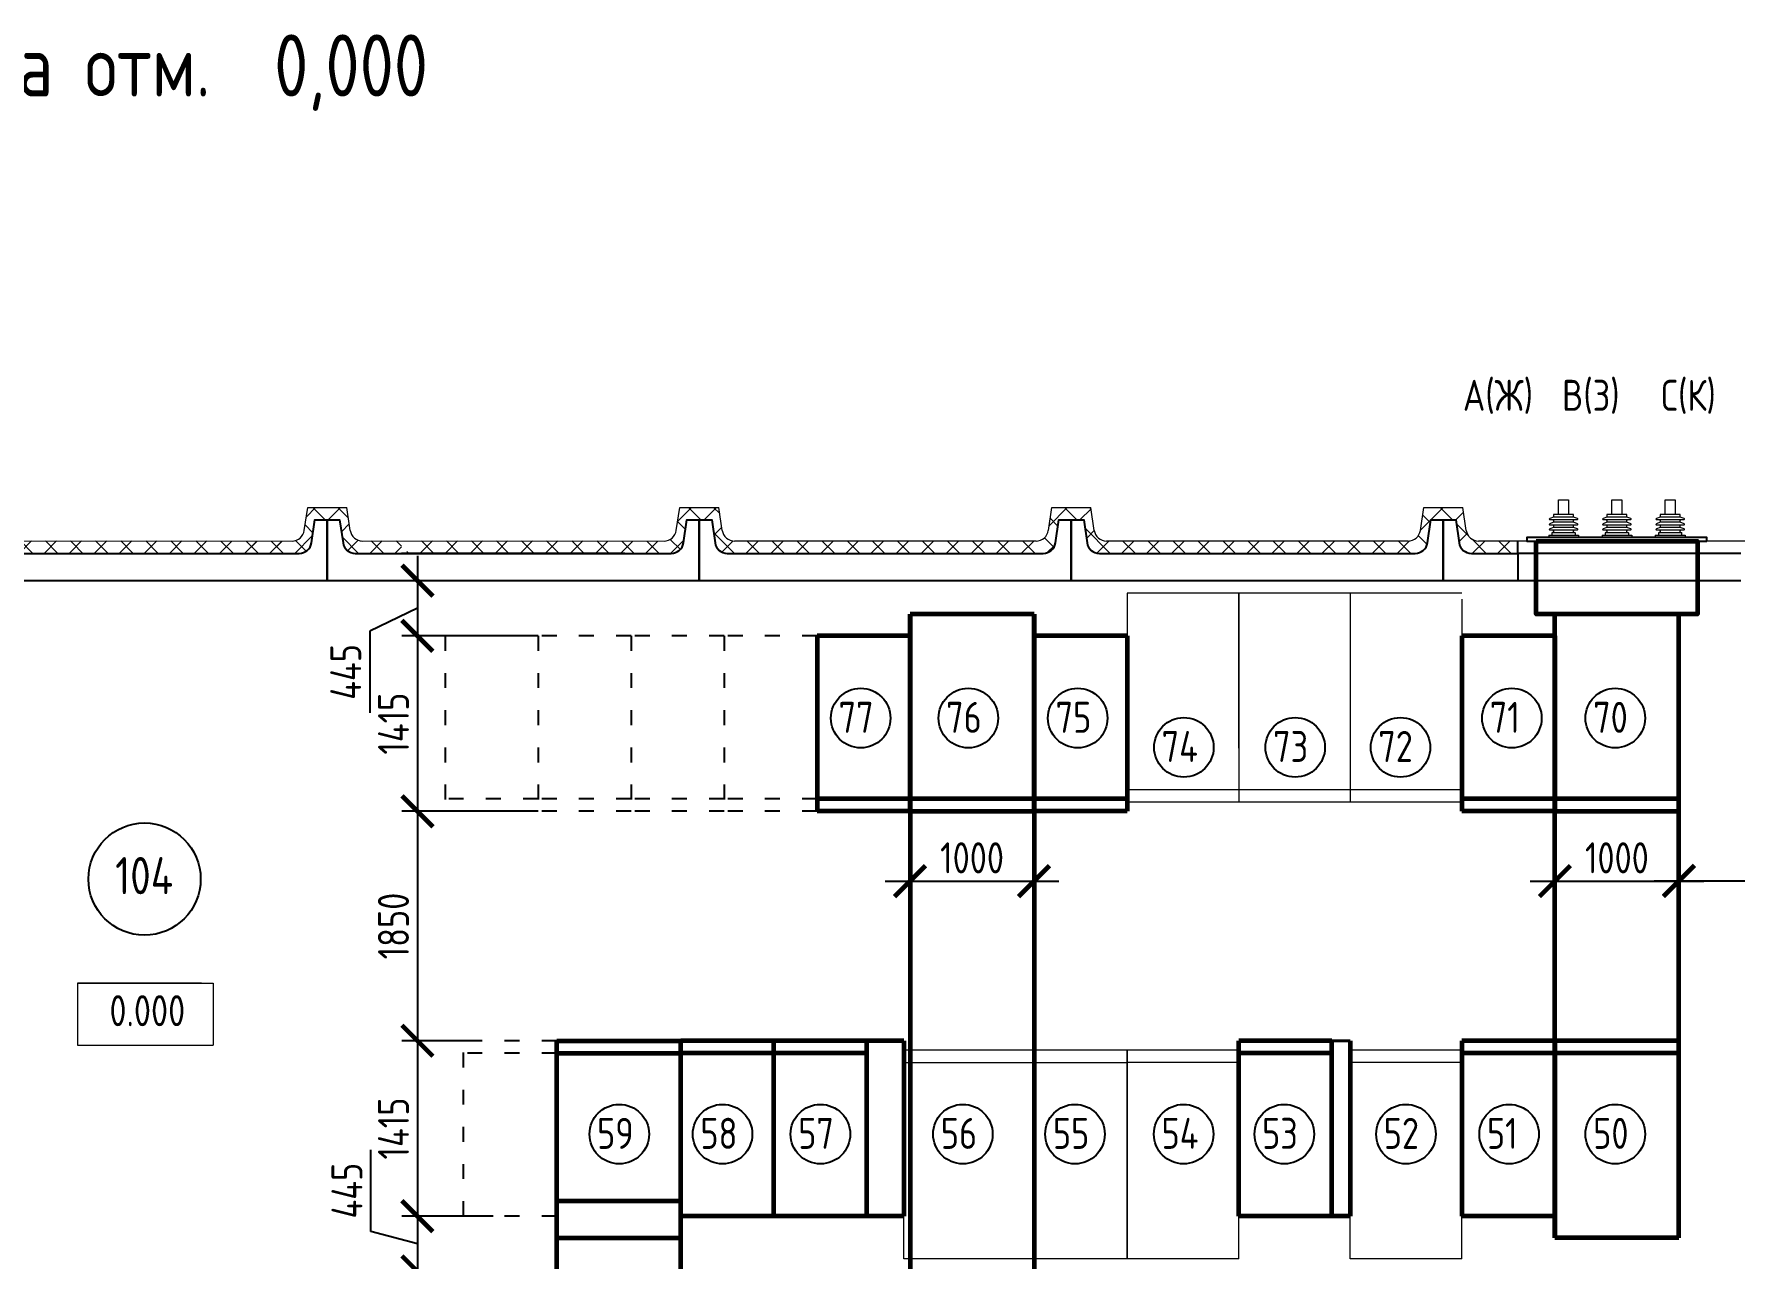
# Model space of a CAD drawing. Extents: x 16310088 to 16425637, y -218501 to -177893.
# Drawn here: x 16332087 to 16345804, y -187771 to -177893 of the extents above; entities that cross this region are included whole.
import ezdxf

# ---------------------------------------------------------------- set-up
doc = ezdxf.new("R2010")
doc.units = 0
doc.linetypes.add('ACAD_ISO03W100', pattern=[30, 12, -18])
doc.linetypes.add('JIS_08_11', pattern=[12.8, 11, -0.6, 0.6, -0.6])
doc.layers.get('0').update_dxf_attribs({"color": 250})
doc.layers.get('Defpoints').update_dxf_attribs({"color": 250})
for name, color, linetype, lineweight in [('Оси', 250, 'JIS_08_11', 9), ('Размеры', 250, 'Continuous', 15), ('Стена', 252, 'Continuous', 40), ('эл_оборудование', 7, 'Continuous', 18)]:
    doc.layers.add(name, color=color, linetype=linetype, lineweight=lineweight)
doc.layers.add('размерыЭС', color=250, linetype='Continuous')
doc.styles.add('GOST 2.304', font='CS_Gost2304.shx')
doc.dimstyles.new('SPDS', dxfattribs={"dimscale": 100, "dimtxt": 2.5, "dimasz": 2.5, "dimexe": 1.25, "dimexo": 0.625, "dimtad": 1, "dimdec": 0, "dimrnd": 0.001, "dimtxsty": 'GOST 2.304', "dimblk": 'ARCHTICK', "dimblk1": 'ARCHTICK', "dimblk2": 'ARCHTICK', "dimcen": 2.5, "dimdle": 2, "dimadec": 0, "dimazin": 2, "dimtfac": 0.75, "dimtdec": 4, "dimtmove": 1, "dimatfit": 3, "dimfxl": 1, "dimtolj": 1, "dimarcsym": 1})
pattern_1 = [(135, (-309694.03, 109743.07), (-101.02788, -101.02788), []), (225, (-309694.03, 109743.07), (101.02788, -101.02788), [])]

# ---------------------------------------------------------------- blocks, each defined once
blk = doc.blocks.new('_ArchTick')
at = {"color": 0, "linetype": 'ByBlock', "const_width": 0.15}
blk.add_lwpolyline([(-0.5, -0.5), (0.5, 0.5)], dxfattribs=at)
blk = doc.blocks.new('*D336')
at = {"layer": 'Defpoints', "color": 0, "lineweight": -3, "ltscale": 100, "transparency": 16777216}
for p in [(16345352, -184724), (16344352, -184927), (16345352, -184927)]:
    blk.add_point(p, dxfattribs=at)
at = {"layer": 'эл_оборудование', "color": 0, "lineweight": -2, "ltscale": 100, "transparency": 16777216}
for p, q in [((16344352, -184864), (16344352, -184599)), ((16345352, -184864), (16345352, -184599)), ((16344152, -184724), (16345552, -184724))]:
    blk.add_line(p, q, dxfattribs=at)
at = {"layer": 'эл_оборудование', "color": 0, "lineweight": -2, "ltscale": 100, "transparency": 16777216, "xscale": 250, "yscale": 250, "zscale": 250, "rotation": 180}
blk.add_blockref('_ArchTick', (16344352, -184724), dxfattribs=at)
at = {"layer": 'эл_оборудование', "color": 0, "lineweight": -2, "ltscale": 100, "transparency": 16777216, "xscale": 250, "yscale": 250, "zscale": 250}
blk.add_blockref('_ArchTick', (16345352, -184724), dxfattribs=at)
at = {"layer": 'эл_оборудование', "color": 0, "ltscale": 100, "transparency": 16777216, "insert": (16344852, -184536), "char_height": 250, "attachment_point": 5, "style": 'GOST 2.304'}
blk.add_mtext('\\A1;1000', dxfattribs=at)
blk = doc.blocks.new('A$C266D59E8')
at = {"layer": 'Размеры', "ltscale": 100}
h = blk.add_hatch(dxfattribs=at)
h.set_pattern_fill('ANSI37', color=256, scale=45, angle=90, style=0)
h.set_pattern_definition(pattern_1)
edge = h.paths.add_edge_path()
edge.add_line((23276.5, 17145.7), (23276.5, 17045.6))
edge.add_line((23276.5, 17045.6), (23862.5, 17045.6))
edge.add_arc((24334.2, 17415.6), 599.5, 206.76768, 218.11099, ccw=False)
edge.add_line((23799, 17145.6), (23276.5, 17145.7))
edge = h.paths.add_edge_path()
edge.add_arc((21203.7, 17272), 931.8, 345.93663, 352.21275, ccw=False)
edge.add_line((22107.5, 17045.6), (23296.5, 17049.9))
edge.add_line((23296.5, 17049.9), (23276.5, 17145.7))
edge.add_line((23276.5, 17145.7), (22376.5, 17145.8))
edge.add_line((22376.5, 17145.8), (22126.9, 17145.8))
edge = h.paths.add_edge_path()
edge.add_arc((21460.5, 17245.6), 100, 188.42697, 266.04819, ccw=False)
edge.add_line((21361.5, 17231), (21334.2, 17415.6))
edge.add_line((21334.2, 17415.6), (20736.5, 17415.6))
edge.add_line((20736.5, 17415.6), (20736.5, 17335.6))
edge.add_line((20736.5, 17335.6), (21176.5, 17335.6))
edge.add_line((21176.5, 17335.6), (21176.5, 17315.6))
edge.add_line((21176.5, 17315.6), (21276.5, 17315.6))
edge.add_line((21276.5, 17315.6), (21303.9, 17131))
edge.add_arc((21402.8, 17145.6), 100, 188.42697, 270)
edge.add_line((21402.8, 17045.6), (22107.5, 17045.6))
edge.add_arc((21203.7, 17272), 931.8, 345.93663, 352.21275)
edge.add_line((22126.9, 17145.8), (21453.6, 17145.8))
h.paths.add_polyline_path([(20636.5, 17415.6), (20636.5, 16925.4), (20736.5, 16925.4), (20736.5, 17415.6)])
h = blk.add_hatch(dxfattribs=at)
h.set_pattern_fill('ANSI37', color=256, scale=45, angle=90, style=0)
h.set_pattern_definition(pattern_1)
h.paths.add_polyline_path([(24450.5, 17146.1, -0.3436962), (24361.5, 17231), (24334.2, 17415.6), (24216.1, 17415.6), (24175.2, 17415.6), (24075.2, 17415.6), (24018.8, 17415.6), (23991.5, 17231, -0.3717627), (23892.5, 17145.6), (23276.5, 17145.7), (23276.5, 17045.6), (23950.2, 17045.6, 0.3717627), (24049.1, 17131), (24076.5, 17315.6), (24176.5, 17315.6), (24276.5, 17315.6), (24303.9, 17131, 0.3717627), (24402.8, 17045.6), (24776.5, 17045.6), (24776.5, 17146)])
h = blk.add_hatch(dxfattribs=at)
h.set_pattern_fill('ANSI37', color=256, scale=45, angle=90, style=0)
h.set_pattern_definition(pattern_1)
h.paths.add_polyline_path([(39018.8, 17415.6), (38991.5, 17231, -0.3717627), (38892.5, 17145.6), (36460.5, 17145.6, -0.3717627), (36361.5, 17231), (36334.2, 17415.6), (36018.8, 17415.6), (35991.5, 17231, -0.3717627), (35892.5, 17145.6), (35576.5, 17145.6), (35576.5, 17045.6), (35950.2, 17045.6, 0.3717627), (36049.1, 17131), (36076.5, 17315.6), (36176.5, 17315.6), (36276.5, 17315.6), (36303.9, 17131, 0.3717627), (36402.8, 17045.6), (38950.2, 17045.6, 0.3717627), (39049.1, 17131), (39076.5, 17315.6), (39176.5, 17315.6), (39576.5, 17315.6), (39576.5, 17415.6)])
h.paths.add_polyline_path([(33018.8, 17415.6), (32991.5, 17231, -0.3717627), (32892.5, 17145.6), (30460.5, 17145.6, -0.3717627), (30361.5, 17231), (30334.2, 17415.6), (30018.8, 17415.6), (29991.5, 17231, -0.3717627), (29892.5, 17145.6), (27460.5, 17145.6, -0.3717627), (27361.5, 17231), (27334.2, 17415.6), (27216.1, 17415.6), (27175.2, 17415.6), (27075.2, 17415.6), (27018.8, 17415.6), (26991.5, 17231, -0.3717627), (26892.5, 17145.6), (24869.6, 17146, -0.0497226), (24805.9, 17045.6), (26576.5, 17045.6), (26950.2, 17045.6, 0.3717627), (27049.1, 17131), (27076.5, 17315.6), (27176.5, 17315.6), (27276.5, 17315.6), (27303.9, 17131, 0.3717627), (27402.8, 17045.6), (29950.2, 17045.6, 0.3717627), (30049.1, 17131), (30076.5, 17315.6), (30176.5, 17315.6), (30276.5, 17315.6), (30303.9, 17131, 0.3717627), (30402.8, 17045.6), (32950.2, 17045.6, 0.3717627), (33049.1, 17131), (33076.5, 17315.6), (33176.5, 17315.6), (33276.5, 17315.6), (33303.9, 17131, 0.3717627), (33402.8, 17045.6), (33776.5, 17045.6), (33776.5, 17145.6), (33460.5, 17145.6, -0.3717627), (33361.5, 17231), (33334.2, 17415.6)])
at = {"lineweight": 25, "ltscale": 100}
for p, q in [((33776.5, 17045.6), (33776.5, 17145.8)), ((35576.5, 17045.6), (33776.5, 17045.6)), ((26576.5, 16825.6), (24776.5, 16825.6)), ((35576.5, 16825.6), (33776.5, 16825.6))]:
    blk.add_line(p, q, dxfattribs=at)
for points in [[(24049.1, 17131), (24076.5, 17315.6), (24176.5, 17315.6), (24176.5, 16825.6), (21176.5, 16825.6), (21176.5, 17315.6), (21276.5, 17315.6), (21303.9, 17131, 0.3717627), (21402.8, 17045.6), (23950.2, 17045.6, 0.3717627)], [(30049.1, 17131), (30076.5, 17315.6), (30176.5, 17315.6), (30176.5, 16825.6), (27176.5, 16825.6), (27176.5, 17315.6), (27276.5, 17315.6), (27303.9, 17131, 0.3717627), (27402.8, 17045.6), (29950.2, 17045.6, 0.3717627)], [(33049.1, 17131), (33076.5, 17315.6), (33176.5, 17315.6), (33176.5, 16825.6), (30176.5, 16825.6), (30176.5, 17315.6), (30276.5, 17315.6), (30303.9, 17131, 0.3717627), (30402.8, 17045.6), (32950.2, 17045.6, 0.3717627)], [(33776.5, 16825.6), (33176.5, 16825.6), (33176.5, 17315.6), (33276.5, 17315.6), (33303.9, 17131, 0.3717627), (33402.8, 17045.6), (33776.5, 17045.6)]]:
    blk.add_lwpolyline(points, format="xyb", close=True, dxfattribs=at)
for points in [[(26576.5, 16825.6), (24176.5, 16825.6), (24176.5, 17315.6), (24276.5, 17315.6), (24303.9, 17131, 0.3717627), (24402.8, 17045.6), (26576.5, 17045.6)], [(26576.5, 17045.6), (26950.2, 17045.6, 0.3717627), (27049.1, 17131), (27076.5, 17315.6), (27176.5, 17315.6), (27176.5, 16825.6), (26576.5, 16825.6)]]:
    blk.add_lwpolyline(points, format="xyb", dxfattribs=at)
blk.add_lwpolyline([(33776.5, 17045.6), (33776.5, 16825.6)], dxfattribs=at)
at = {"layer": 'Размеры', "ltscale": 100}
for p, q in [((23991.5, 17231), (24018.8, 17415.6)), ((24018.8, 17415.6), (24118.8, 17415.6)), ((24075.2, 17415.6), (24175.2, 17415.6)), ((24175.2, 17415.6), (24275.2, 17415.6)), ((24216.1, 17415.6), (24334.2, 17415.6)), ((24361.5, 17231), (24334.2, 17415.6)), ((26991.5, 17231), (27018.8, 17415.6)), ((26991.5, 17231), (27018.8, 17415.6)), ((27018.8, 17415.6), (27118.8, 17415.6)), ((27018.8, 17415.6), (27118.8, 17415.6)), ((27075.2, 17415.6), (27175.2, 17415.6)), ((27175.2, 17415.6), (27275.2, 17415.6)), ((27175.2, 17415.6), (27275.2, 17415.6)), ((27216.1, 17415.6), (27334.2, 17415.6)), ((27216.1, 17415.6), (27334.2, 17415.6)), ((27361.5, 17231), (27334.2, 17415.6)), ((27361.5, 17231), (27334.2, 17415.6)), ((29991.5, 17231), (30018.8, 17415.6)), ((30018.8, 17415.6), (30334.2, 17415.6)), ((30361.5, 17231), (30334.2, 17415.6)), ((32991.5, 17231), (33018.8, 17415.6)), ((33018.8, 17415.6), (33334.2, 17415.6)), ((33361.5, 17231), (33334.2, 17415.6)), ((21453.6, 17145.8), (23892.5, 17145.6)), ((24450.5, 17146.1), (26892.5, 17145.6)), ((29892.5, 17145.6), (27460.5, 17145.6)), ((32892.5, 17145.6), (30460.5, 17145.6)), ((35892.5, 17145.6), (33460.5, 17145.6))]:
    blk.add_line(p, q, dxfattribs=at)
for centre, start, end in [((23892.5, 17245.6), 270, 351.57303), ((24460.5, 17245.6), 188.42697, 270), ((26892.5, 17245.6), 270, 351.57303), ((27460.5, 17245.6), 188.42697, 270), ((29892.5, 17245.6), 270, 351.57303), ((30460.5, 17245.6), 188.42697, 270), ((32892.5, 17245.6), 270, 351.57303), ((33460.5, 17245.6), 188.42697, 270)]:
    blk.add_arc(centre, 100, start, end, dxfattribs=at)
at = {"layer": 'Стена', "lineweight": -3, "ltscale": 100}
blk.add_line((26576.5, 17045.6), (24776.5, 17045.6), dxfattribs=at)
blk = doc.blocks.new('*D323')
at = {"layer": 'Defpoints', "color": 0, "lineweight": -3, "ltscale": 100, "transparency": 16777216}
for p in [(16339152, -182751), (16340152, -182751), (16340152, -184724)]:
    blk.add_point(p, dxfattribs=at)
at = {"layer": 'эл_оборудование', "color": 0, "lineweight": -2, "ltscale": 100, "transparency": 16777216}
for p, q in [((16339152, -182814), (16339152, -184849)), ((16340152, -182814), (16340152, -184849)), ((16338952, -184724), (16340352, -184724))]:
    blk.add_line(p, q, dxfattribs=at)
at = {"layer": 'эл_оборудование', "color": 0, "lineweight": -2, "ltscale": 100, "transparency": 16777216, "xscale": 250, "yscale": 250, "zscale": 250, "rotation": 180}
blk.add_blockref('_ArchTick', (16339152, -184724), dxfattribs=at)
at = {"layer": 'эл_оборудование', "color": 0, "lineweight": -2, "ltscale": 100, "transparency": 16777216, "xscale": 250, "yscale": 250, "zscale": 250}
blk.add_blockref('_ArchTick', (16340152, -184724), dxfattribs=at)
at = {"layer": 'эл_оборудование', "color": 0, "ltscale": 100, "transparency": 16777216, "insert": (16339652, -184536), "char_height": 250, "attachment_point": 5, "style": 'GOST 2.304'}
blk.add_mtext('\\A1;1000', dxfattribs=at)
blk = doc.blocks.new('*D324')
at = {"layer": 'Defpoints', "color": 0, "lineweight": -3, "ltscale": 10, "transparency": 16777216}
for p in [(16336152, -184161), (16335179, -186011), (16335702, -186011)]:
    blk.add_point(p, dxfattribs=at)
at = {"layer": 'эл_оборудование', "color": 0, "lineweight": -2, "ltscale": 10, "transparency": 16777216}
for p, q in [((16335179, -183961), (16335179, -186211)), ((16336089, -184161), (16335054, -184161)), ((16335639, -186011), (16335054, -186011))]:
    blk.add_line(p, q, dxfattribs=at)
at = {"layer": 'эл_оборудование', "color": 0, "lineweight": -2, "ltscale": 10, "transparency": 16777216, "xscale": 250, "yscale": 250, "zscale": 250}
for p, rotation in [((16335179, -184161), 90), ((16335179, -186011), 270)]:
    blk.add_blockref('_ArchTick', p, dxfattribs=dict(at, rotation=rotation))
at = {"layer": 'эл_оборудование', "color": 0, "lineweight": 25, "ltscale": 10, "transparency": 16777216, "insert": (16334986, -185086), "char_height": 250, "attachment_point": 5, "rotation": 90, "style": 'GOST 2.304'}
blk.add_mtext('\\A1;1850', dxfattribs=at)
blk = doc.blocks.new('*D325')
at = {"layer": 'Defpoints', "color": 0, "lineweight": -3, "ltscale": 100, "transparency": 16777216}
for p in [(16347832, -183666), (16347832, -184721), (16345352, -185087)]:
    blk.add_point(p, dxfattribs=at)
at = {"layer": 'эл_оборудование', "color": 0, "lineweight": -2, "ltscale": 100, "transparency": 16777216}
for p, q in [((16347832, -183729), (16347832, -184846)), ((16345352, -185025), (16345352, -184596)), ((16345152, -184721), (16348032, -184721))]:
    blk.add_line(p, q, dxfattribs=at)
at = {"layer": 'эл_оборудование', "color": 0, "lineweight": -2, "ltscale": 100, "transparency": 16777216, "xscale": 250, "yscale": 250, "zscale": 250, "rotation": 180}
blk.add_blockref('_ArchTick', (16345352, -184721), dxfattribs=at)
at = {"layer": 'эл_оборудование', "color": 0, "lineweight": -2, "ltscale": 100, "transparency": 16777216, "xscale": 250, "yscale": 250, "zscale": 250}
blk.add_blockref('_ArchTick', (16347832, -184721), dxfattribs=at)
at = {"layer": 'эл_оборудование', "color": 0, "ltscale": 100, "transparency": 16777216, "insert": (16346592, -184524), "char_height": 250, "attachment_point": 5, "style": 'GOST 2.304'}
blk.add_mtext('\\A1;2480', dxfattribs=at)
blk = doc.blocks.new('*D326')
at = {"layer": 'Defpoints', "color": 0, "linetype": 'ByBlock', "lineweight": -3, "ltscale": 10, "transparency": 16777216}
for p in [(16335852, -187426), (16335179, -187871), (16335880, -187871)]:
    blk.add_point(p, dxfattribs=at)
at = {"layer": 'эл_оборудование', "color": 0, "linetype": 'ByBlock', "lineweight": -2, "ltscale": 10, "transparency": 16777216}
for p, q in [((16334804, -187550), (16334804, -186890)), ((16335179, -187226), (16335179, -188071)), ((16335789, -187426), (16335054, -187426)), ((16335179, -187649), (16334804, -187550)), ((16335817, -187871), (16335054, -187871))]:
    blk.add_line(p, q, dxfattribs=at)
at = {"layer": 'эл_оборудование', "color": 0, "linetype": 'ByBlock', "lineweight": -2, "ltscale": 10, "transparency": 16777216, "xscale": 250, "yscale": 250, "zscale": 250}
for p, rotation in [((16335179, -187426), 90), ((16335179, -187871), 270)]:
    blk.add_blockref('_ArchTick', p, dxfattribs=dict(at, rotation=rotation))
at = {"layer": 'эл_оборудование', "color": 0, "linetype": 'ByBlock', "lineweight": 25, "ltscale": 10, "transparency": 16777216, "insert": (16334611, -187220), "char_height": 250, "attachment_point": 5, "rotation": 90, "style": 'GOST 2.304'}
blk.add_mtext('\\A1;445', dxfattribs=at)
blk = doc.blocks.new('*D329')
at = {"layer": 'Defpoints', "color": 0, "lineweight": -3, "ltscale": 100, "transparency": 16777216}
for p in [(16336129, -182301), (16335179, -182746), (16336152, -182746)]:
    blk.add_point(p, dxfattribs=at)
at = {"layer": 'эл_оборудование', "color": 0, "lineweight": -2, "ltscale": 100, "transparency": 16777216}
for p, q in [((16335179, -182101), (16335179, -182946)), ((16336067, -182301), (16335054, -182301)), ((16335179, -182524), (16334794, -182707)), ((16334794, -182707), (16334794, -183368)), ((16336089, -182746), (16335054, -182746))]:
    blk.add_line(p, q, dxfattribs=at)
at = {"layer": 'эл_оборудование', "color": 0, "lineweight": -2, "ltscale": 100, "transparency": 16777216, "xscale": 250, "yscale": 250, "zscale": 250}
for p, rotation in [((16335179, -182301), 90), ((16335179, -182746), 270)]:
    blk.add_blockref('_ArchTick', p, dxfattribs=dict(at, rotation=rotation))
at = {"layer": 'эл_оборудование', "color": 0, "ltscale": 100, "transparency": 16777216, "insert": (16334601, -183037), "char_height": 250, "attachment_point": 5, "rotation": 90, "style": 'GOST 2.304'}
blk.add_mtext('\\A1;445', dxfattribs=at)
blk = doc.blocks.new('*D332')
at = {"layer": 'Defpoints', "color": 0, "lineweight": -3, "ltscale": 100, "transparency": 16777216}
for p in [(16336152, -182746), (16335179, -184161), (16336152, -184161)]:
    blk.add_point(p, dxfattribs=at)
at = {"layer": 'эл_оборудование', "color": 0, "lineweight": -2, "ltscale": 100, "transparency": 16777216}
for p, q in [((16335179, -182546), (16335179, -184361)), ((16336089, -182746), (16335054, -182746)), ((16336089, -184161), (16335054, -184161))]:
    blk.add_line(p, q, dxfattribs=at)
at = {"layer": 'эл_оборудование', "color": 0, "lineweight": -2, "ltscale": 100, "transparency": 16777216, "xscale": 250, "yscale": 250, "zscale": 250}
for p, rotation in [((16335179, -182746), 90), ((16335179, -184161), 270)]:
    blk.add_blockref('_ArchTick', p, dxfattribs=dict(at, rotation=rotation))
at = {"layer": 'эл_оборудование', "color": 0, "ltscale": 100, "transparency": 16777216, "insert": (16334986, -183454), "char_height": 250, "attachment_point": 5, "rotation": 90, "style": 'GOST 2.304'}
blk.add_mtext('\\A1;1415', dxfattribs=at)
blk = doc.blocks.new('*D333')
at = {"layer": 'Defpoints', "color": 0, "lineweight": -3, "ltscale": 100, "transparency": 16777216}
for p in [(16335552, -186011), (16335179, -187426), (16335552, -187426)]:
    blk.add_point(p, dxfattribs=at)
at = {"layer": 'эл_оборудование', "color": 0, "lineweight": -2, "ltscale": 100, "transparency": 16777216}
for p, q in [((16335179, -185811), (16335179, -187626)), ((16335489, -186011), (16335054, -186011)), ((16335489, -187426), (16335054, -187426))]:
    blk.add_line(p, q, dxfattribs=at)
at = {"layer": 'эл_оборудование', "color": 0, "lineweight": -2, "ltscale": 100, "transparency": 16777216, "xscale": 250, "yscale": 250, "zscale": 250}
for p, rotation in [((16335179, -186011), 90), ((16335179, -187426), 270)]:
    blk.add_blockref('_ArchTick', p, dxfattribs=dict(at, rotation=rotation))
at = {"layer": 'эл_оборудование', "color": 0, "ltscale": 100, "transparency": 16777216, "insert": (16334986, -186719), "char_height": 250, "attachment_point": 5, "rotation": 90, "style": 'GOST 2.304'}
blk.add_mtext('\\A1;1415', dxfattribs=at)
blk = doc.blocks.new('A$C1DB51F7C')
for p, q in [((-510, 193), (-541, 181)), ((-510, 151), (-541, 139)), ((-430, 171), (-540, 171)), ((-510, 213), (-510, 193)), ((-430, 213), (-510, 213)), ((-430, 193), (-510, 193)), ((-510, 166), (-510, 151)), ((-430, 151), (-510, 151)), ((-350, 213), (-430, 213)), ((-350, 193), (-430, 193)), ((-320, 171), (-430, 171)), ((-350, 151), (-430, 151)), ((-350, 193), (-350, 213)), ((-318, 181), (-350, 193)), ((-350, 151), (-350, 166)), ((-318, 139), (-350, 151)), ((-80, 193), (-111, 181)), ((-80, 151), (-111, 139)), ((0, 171), (-110, 171)), ((-80, 213), (-80, 193)), ((0, 213), (-80, 213)), ((0, 193), (-80, 193)), ((-80, 166), (-80, 151)), ((0, 151), (-80, 151)), ((80, 213), (0, 213)), ((80, 193), (0, 193)), ((110, 171), (0, 171)), ((80, 151), (0, 151)), ((80, 193), (80, 213)), ((112, 181), (80, 193)), ((80, 151), (80, 166)), ((112, 139), (80, 151)), ((350, 193), (319, 181)), ((350, 151), (319, 139)), ((430, 171), (320, 171)), ((350, 213), (350, 193)), ((430, 213), (350, 213)), ((430, 193), (350, 193)), ((350, 166), (350, 151)), ((430, 151), (350, 151)), ((510, 213), (430, 213)), ((510, 193), (430, 193)), ((540, 171), (430, 171)), ((510, 151), (430, 151)), ((510, 193), (510, 213)), ((542, 181), (510, 193)), ((510, 151), (510, 166)), ((542, 139), (510, 151)), ((-550, 48), (-550, 28)), ((-550, 48), (-540, 48)), ((-510, 109), (-541, 97)), ((-430, 129), (-540, 129)), ((-430, 88), (-540, 88)), ((-540, 48), (-320, 48)), ((-525, 63), (-525, 48)), ((-520, 68), (-340, 68)), ((-510, 124), (-510, 109)), ((-430, 109), (-510, 109)), ((-510, 83), (-510, 73)), ((-320, 129), (-430, 129)), ((-350, 109), (-430, 109)), ((-320, 88), (-430, 88)), ((-350, 109), (-350, 124)), ((-318, 97), (-350, 109)), ((-350, 73), (-350, 83)), ((-335, 48), (-335, 63)), ((-320, 48), (-310, 48)), ((-310, 48), (-310, 28)), ((-120, 48), (-120, 28)), ((-120, 48), (-110, 48)), ((-80, 109), (-111, 97)), ((0, 129), (-110, 129)), ((0, 88), (-110, 88)), ((-110, 48), (110, 48)), ((-95, 63), (-95, 48)), ((-90, 68), (90, 68)), ((-80, 124), (-80, 109)), ((0, 109), (-80, 109)), ((-80, 83), (-80, 73)), ((110, 129), (0, 129)), ((80, 109), (0, 109)), ((110, 88), (0, 88)), ((80, 109), (80, 124)), ((112, 97), (80, 109)), ((80, 73), (80, 83)), ((95, 48), (95, 63)), ((110, 48), (120, 48)), ((120, 48), (120, 28)), ((310, 48), (310, 28)), ((310, 48), (320, 48)), ((350, 109), (319, 97)), ((430, 129), (320, 129)), ((430, 88), (320, 88)), ((320, 48), (540, 48)), ((335, 63), (335, 48)), ((340, 68), (520, 68)), ((350, 124), (350, 109)), ((430, 109), (350, 109)), ((350, 83), (350, 73)), ((540, 129), (430, 129)), ((510, 109), (430, 109)), ((540, 88), (430, 88)), ((510, 109), (510, 124)), ((542, 97), (510, 109)), ((510, 73), (510, 83)), ((525, 48), (525, 63)), ((540, 48), (550, 48)), ((550, 48), (550, 28))]:
    blk.add_line(p, q)
for points in [[(-470, 333), (-390, 333), (-390, 213), (-470, 213)], [(-40, 333), (40, 333), (40, 213), (-40, 213)], [(390, 333), (470, 333), (470, 213), (390, 213)]]:
    blk.add_lwpolyline(points, close=True)
for centre, start, end in [((-540, 176), 110.647, 270), ((-540, 134), 110.647, 270), ((-515, 166), 0, 90), ((-345, 166), 90, 180), ((-320, 176), 270, 69.353), ((-320, 134), 270, 69.353), ((-110, 176), 110.647, 270), ((-110, 134), 110.647, 270), ((-85, 166), 0, 90), ((85, 166), 90, 180), ((110, 176), 270, 69.353), ((110, 134), 270, 69.353), ((320, 176), 110.647, 270), ((320, 134), 110.647, 270), ((345, 166), 0, 90), ((515, 166), 90, 180), ((540, 176), 270, 69.353), ((540, 134), 270, 69.353), ((-540, 93), 110.647, 270), ((-520, 63), 90, 180), ((-515, 124), 0, 90), ((-515, 83), 0, 90), ((-515, 73), 270, 0), ((-345, 124), 90, 180), ((-345, 83), 90, 180), ((-345, 73), 180, 270), ((-340, 63), 0, 90), ((-320, 93), 270, 69.353), ((-110, 93), 110.647, 270), ((-90, 63), 90, 180), ((-85, 124), 0, 90), ((-85, 83), 0, 90), ((-85, 73), 270, 0), ((85, 124), 90, 180), ((85, 83), 90, 180), ((85, 73), 180, 270), ((90, 63), 0, 90), ((110, 93), 270, 69.353), ((320, 93), 110.647, 270), ((340, 63), 90, 180), ((345, 124), 0, 90), ((345, 83), 0, 90), ((345, 73), 270, 0), ((515, 124), 90, 180), ((515, 83), 90, 180), ((515, 73), 180, 270), ((520, 63), 0, 90), ((540, 93), 270, 69.353)]:
    blk.add_arc(centre, 5, start, end)
at = {"layer": 'размерыЭС', "color": 7, "lineweight": 25, "ltscale": 100}
blk.add_lwpolyline([(725, 0), (725, 28), (-725, 28), (-725, 0)], close=True, dxfattribs=at)
blk = doc.blocks.new('A$C00E11603')
at = {"layer": 'эл_оборудование', "lineweight": 25, "ltscale": 100}
for centre in [(18872, -1818), (18872, -1818), (19740, -1818), (19740, -1818), (20622, -1818), (20622, -1818), (24123, -1818), (24123, -1818), (24957, -1818), (24957, -1818), (21478, -2054), (21478, -2054), (22376, -2054), (22376, -2054), (23225, -2054), (23225, -2054), (16925, -5173), (17758, -5173), (18547, -5173), (19696, -5173), (20600, -5173), (21476, -5173), (22288, -5173), (23269, -5173), (24101, -5173), (24957, -5173), (24957, -5173)]:
    blk.add_circle(centre, 240, dxfattribs=at)
at = {"layer": 'эл_оборудование', "lineweight": 25, "ltscale": 100, "style": 'GOST 2.304'}
for s, p in [('77', (18694, -1937)), ('76', (19561, -1937)), ('75', (20444, -1937)), ('71', (23945, -1937)), ('70', (24779, -1937)), ('74', (21299, -2172)), ('73', (22198, -2172)), ('72', (23046, -2172)), ('59', (16746, -5292)), ('58', (17579, -5292)), ('57', (18368, -5292)), ('56', (19518, -5292)), ('55', (20422, -5292)), ('54', (21298, -5292)), ('53', (22109, -5292)), ('52', (23090, -5292)), ('51', (23922, -5292)), ('50', (24779, -5292))]:
    blk.add_text(s, height=250, dxfattribs=at).set_placement(p)

msp = doc.modelspace()

# ---------------------------------------------------------------- linework, layer by layer
at = {"linetype": 'ACAD_ISO03W100', "lineweight": 25, "ltscale": 10}
for p, q in [((16336152, -182746), (16335402, -182746)), ((16336902, -182746), (16336152, -182746)), ((16337652, -182746), (16336902, -182746)), ((16337652, -182746), (16336902, -182746)), ((16338402, -182746), (16337652, -182746)), ((16339152, -182746), (16338402, -182746)), ((16336152, -184161), (16335402, -184161)), ((16336902, -184161), (16336152, -184161)), ((16337652, -184161), (16336902, -184161)), ((16338402, -184161), (16337652, -184161)), ((16339152, -184161), (16338402, -184161))]:
    msp.add_line(p, q, dxfattribs=at)
at = {"layer": 'Оси', "linetype": 'ByBlock', "ltscale": 100}
for p, q in [((16333438.4, -185545.7), (16332438.4, -185545.7)), ((16332438.4, -185545.7), (16333438.4, -185545.7)), ((16332438.4, -185545.7), (16333530.8, -185545.7)), ((16332438.4, -185545.7), (16332438.4, -186045.7)), ((16333530.8, -185545.7), (16333530.8, -186045.7)), ((16332438.4, -186045.7), (16333530.8, -186045.7))]:
    msp.add_line(p, q, dxfattribs=at)
at = {"layer": 'Оси', "color": 1, "linetype": 'ByBlock', "ltscale": 100}
msp.add_line((16332438.4, -186045.7), (16333438.4, -186045.7), dxfattribs=at)
at = {"layer": 'эл_оборудование', "ltscale": 100}
for p, q in [((16341802, -182401), (16340902, -182401)), ((16340902, -182401), (16340902, -184086)), ((16341802, -183651), (16341802, -182401)), ((16341802, -182401), (16341802, -183651)), ((16341802, -182401), (16341802, -184086)), ((16342702, -182401), (16341802, -182401)), ((16342702, -182401), (16342702, -184086)), ((16343602, -182401), (16342702, -182401)), ((16343602, -182451), (16343602, -184136)), ((16340902, -183986), (16341802, -183986)), ((16341802, -183986), (16342702, -183986)), ((16342702, -183986), (16343602, -183986)), ((16341802, -184086), (16340902, -184086)), ((16342702, -184086), (16341802, -184086)), ((16343602, -184086), (16342702, -184086)), ((16340002, -186086), (16339102, -186086)), ((16339102, -187771), (16339102, -186086)), ((16340902, -186086), (16340002, -186086)), ((16341802, -186086), (16340902, -186086)), ((16340902, -187771), (16340902, -186086)), ((16340902, -186086), (16340902, -187771)), ((16340902, -187771), (16340902, -186086)), ((16340902, -187771), (16340902, -186086)), ((16341802, -187771), (16341802, -186086)), ((16341802, -187771), (16341802, -186086)), ((16341802, -187771), (16341802, -186086)), ((16343602, -186086), (16342702, -186086)), ((16342702, -187771), (16342702, -186086)), ((16343602, -187771), (16343602, -186086)), ((16339102, -186186), (16340002, -186186)), ((16340002, -186186), (16340902, -186186)), ((16341802, -186186), (16340902, -186186)), ((16343602, -186186), (16342702, -186186)), ((16341802, -187771), (16341802, -186356)), ((16342702, -186911), (16342702, -186328.1)), ((16342702, -186911), (16342702, -186328.1)), ((16340002, -187771), (16339102, -187771)), ((16340902, -187771), (16340002, -187771)), ((16341802, -187771), (16340902, -187771)), ((16343602, -187771), (16342702, -187771))]:
    msp.add_line(p, q, dxfattribs=at)
at = {"layer": 'эл_оборудование', "lineweight": 60, "ltscale": 100}
for p, q in [((16339152, -184161), (16339152, -182571)), ((16340152, -182571), (16339152, -182571)), ((16339152, -182571), (16339152, -193271)), ((16340152, -184161), (16340152, -182571)), ((16340152, -182571), (16340152, -193271)), ((16344352, -184161), (16344352, -182571)), ((16345352, -182571), (16344352, -182571)), ((16344352, -187601), (16344352, -182571)), ((16345352, -184161), (16345352, -182571)), ((16345352, -187601), (16345352, -182571)), ((16339152, -182746), (16339152, -184161)), ((16340152, -184061), (16339152, -184061)), ((16345352, -184061), (16344352, -184061)), ((16339152, -184161), (16340152, -184161)), ((16344352, -184161), (16345352, -184161)), ((16336302, -187601), (16336302, -186011)), ((16336302, -186011), (16337302, -186011)), ((16336302, -186111), (16337302, -186111)), ((16337302, -187601), (16337302, -186011)), ((16337302, -187426), (16337302, -186011)), ((16338052, -186011), (16337302, -186011)), ((16337302, -187426), (16337302, -186011)), ((16337302, -187426), (16337302, -186011)), ((16337302, -187426), (16337302, -186011)), ((16337302, -187371), (16337302, -186011)), ((16338052, -186111), (16337302, -186111)), ((16338052, -187426), (16338052, -186011)), ((16339101.5, -186011), (16338052, -186011)), ((16338052, -187426), (16338052, -186011)), ((16338802, -186111), (16338052, -186111)), ((16338802, -187426), (16338802, -186011)), ((16339101.5, -186011), (16339101.5, -187426)), ((16341802, -187426), (16341802, -186011)), ((16342552, -186011), (16341802, -186011)), ((16341802, -187426), (16341802, -186011)), ((16342552, -186111), (16341802, -186111)), ((16342552, -187426), (16342552, -186011)), ((16342702, -186011), (16342702, -187426)), ((16342702, -186011), (16342702, -187426)), ((16344352, -186011), (16343602, -186011)), ((16343602, -186011), (16343602, -187426)), ((16344352, -186111), (16343602, -186111)), ((16345352, -186011), (16344352, -186011)), ((16344352, -186011), (16344352, -187601)), ((16344352, -186011), (16344352, -187426)), ((16345352, -186111), (16344352, -186111)), ((16345352, -187601), (16345352, -186011)), ((16345352, -187426), (16345352, -186011)), ((16336302, -187301), (16337302, -187301)), ((16336302, -188541), (16336302, -187301)), ((16337302, -188541), (16337302, -187301)), ((16338052, -187426), (16337302, -187426)), ((16339102, -187426), (16338052, -187426)), ((16342552, -187426), (16341802, -187426)), ((16342702, -187426), (16342552, -187426)), ((16344352, -187426), (16343602, -187426)), ((16336302, -187601), (16337302, -187601)), ((16345352, -187601), (16344352, -187601))]:
    msp.add_line(p, q, dxfattribs=at)
at = {"layer": 'эл_оборудование', "linetype": 'ACAD_ISO03W100', "lineweight": 25, "ltscale": 10}
for p, q in [((16335402, -182746), (16335402, -184161)), ((16336152, -182746), (16336152, -184161)), ((16336152, -182746), (16336152, -184161)), ((16336152, -182746), (16336152, -184161)), ((16336152, -182746), (16336152, -184161)), ((16336152, -182746), (16336152, -184161)), ((16336152, -182746), (16336152, -184161)), ((16336152, -182746), (16336152, -184161)), ((16336152, -182746), (16336152, -184161)), ((16336152, -182746), (16336152, -184161)), ((16336152, -182746), (16336152, -184161)), ((16336152, -182746), (16336152, -184161)), ((16336152, -182746), (16336152, -184161)), ((16336152, -182746), (16336152, -184161)), ((16336152, -182746), (16336152, -184161)), ((16336152, -182746), (16336152, -184161)), ((16336152, -182746), (16336152, -184161)), ((16336152, -182746), (16336152, -184161)), ((16336152, -182746), (16336152, -184161)), ((16336902, -182746), (16336902, -184161)), ((16336902, -182746), (16336902, -184161)), ((16336902, -182746), (16336902, -184161)), ((16336902, -182746), (16336902, -184161)), ((16336902, -182746), (16336902, -184161)), ((16336902, -182746), (16336902, -184161)), ((16336902, -182746), (16336902, -184161)), ((16336902, -182746), (16336902, -184161)), ((16336902, -182746), (16336902, -184161)), ((16336902, -182746), (16336902, -184161)), ((16336902, -182746), (16336902, -184161)), ((16336902, -182746), (16336902, -184161)), ((16336902, -182746), (16336902, -184161)), ((16336902, -182746), (16336902, -184161)), ((16336902, -182746), (16336902, -184161)), ((16336902, -182746), (16336902, -184161)), ((16336902, -182746), (16336902, -184161)), ((16337652, -182746), (16337652, -184161)), ((16337652, -182746), (16337652, -184161)), ((16337652, -182746), (16337652, -184161)), ((16337652, -182746), (16337652, -184161)), ((16337652, -182746), (16337652, -184161)), ((16337652, -182746), (16337652, -184161)), ((16337652, -182746), (16337652, -184161)), ((16337652, -182746), (16337652, -184161)), ((16338402, -182746), (16338402, -184161)), ((16338402, -182746), (16338402, -184161)), ((16338402, -182746), (16338402, -184161)), ((16338402, -182746), (16338402, -184161)), ((16338402, -182746), (16338402, -184161)), ((16338402, -182746), (16338402, -184161)), ((16338402, -182746), (16338402, -184161)), ((16338402, -182746), (16338402, -184161)), ((16338402, -182746), (16338402, -184161)), ((16338402, -182746), (16338402, -184161)), ((16338402, -182746), (16338402, -184161)), ((16338402, -182746), (16338402, -184161)), ((16338402, -182746), (16338402, -184161)), ((16338402, -182746), (16338402, -184161)), ((16338402, -182746), (16338402, -184161)), ((16338402, -182746), (16338402, -184161)), ((16338402, -182746), (16338402, -184161)), ((16336152, -184061), (16335402, -184061)), ((16336902, -184061), (16336152, -184061)), ((16337652, -184061), (16336902, -184061)), ((16338402, -184061), (16337652, -184061)), ((16339152, -184061), (16338402, -184061)), ((16336302, -186011), (16335552, -186011)), ((16335552, -187426), (16335552, -186011)), ((16336302, -186111), (16335552, -186111)), ((16336302, -187426), (16335552, -187426))]:
    msp.add_line(p, q, dxfattribs=at)
at = {"layer": 'эл_оборудование', "linetype": 'ACAD_ISO03W100', "lineweight": 60, "ltscale": 7}
for p, q in [((16338402, -182746), (16338402, -184161)), ((16338402, -182746), (16338402, -184161)), ((16338402, -182746), (16338402, -184161)), ((16338402, -182746), (16338402, -184161)), ((16338402, -182746), (16338402, -184161)), ((16338402, -182746), (16338402, -184161)), ((16338402, -182746), (16338402, -184161)), ((16338402, -182746), (16338402, -184161)), ((16340152, -182746), (16340152, -184161)), ((16340152, -182746), (16340152, -184161)), ((16340152, -182746), (16340152, -184161)), ((16340152, -182746), (16340152, -184161)), ((16340152, -182746), (16340152, -184161)), ((16340152, -182746), (16340152, -184161)), ((16340152, -182746), (16340152, -184161)), ((16340152, -182746), (16340152, -184161))]:
    msp.add_line(p, q, dxfattribs=at)
at = {"layer": 'эл_оборудование', "lineweight": 60, "ltscale": 7}
for p, q in [((16339152, -182746), (16338402, -182746)), ((16338402, -182746), (16338402, -184161)), ((16339152, -182746), (16339152, -184161)), ((16340902, -182746), (16340152, -182746)), ((16340152, -182746), (16340152, -184161)), ((16340902, -182746), (16340902, -184161)), ((16343602, -182746), (16343602, -184161)), ((16343602, -182746), (16343602, -184161)), ((16344352, -182746), (16343602, -182746)), ((16343602, -182746), (16343602, -184161)), ((16343602, -182746), (16343602, -184161)), ((16343602, -182746), (16343602, -184161)), ((16343602, -182746), (16343602, -184161)), ((16343602, -182746), (16343602, -184161)), ((16343602, -182746), (16343602, -184161)), ((16343602, -182746), (16343602, -184161)), ((16344352, -182746), (16344352, -184161)), ((16339152, -184061), (16338402, -184061)), ((16340902, -184061), (16340152, -184061)), ((16344352, -184061), (16343602, -184061)), ((16339152, -184161), (16338402, -184161)), ((16340902, -184161), (16340152, -184161)), ((16344352, -184161), (16343602, -184161))]:
    msp.add_line(p, q, dxfattribs=at)
at = {"layer": 'эл_оборудование', "linetype": 'ACAD_ISO03W100', "lineweight": 60, "ltscale": 10}
msp.add_line((16339152, -182746), (16339152, -184161), dxfattribs=at)
at = {"layer": 'эл_оборудование', "lineweight": 40, "ltscale": 100}
msp.add_line((16342552, -186011), (16342702, -186011), dxfattribs=at)
at = {"layer": 'эл_оборудование', "lineweight": 60, "ltscale": 100}
msp.add_lwpolyline([(16344202, -181981.1), (16345502, -181981.1), (16345502, -182571.1), (16344202, -182571.1)], close=True, dxfattribs=at)
at = {"layer": 'эл_оборудование', "lineweight": 25, "ltscale": 100}
msp.add_circle((16332978.6, -184707.1), 452.4, dxfattribs=at)

# ---------------------------------------------------------------- block references
at = {"color": 1, "lineweight": 30, "ltscale": 100}
msp.add_blockref('A$C266D59E8', (16310275.5, -199126.7), dxfattribs=at)
at = {"color": 0, "lineweight": -3, "ltscale": 100}
msp.add_blockref('A$C00E11603', (16319881.9, -181591), dxfattribs=at)
at = {"layer": 'эл_оборудование', "color": 0, "lineweight": 30, "ltscale": 100}
msp.add_blockref('A$C1DB51F7C', (16344852, -181981.1), dxfattribs=at)

# ---------------------------------------------------------------- texts
at = {"lineweight": 25, "ltscale": 100, "insert": (16332698.2, -178204.1), "char_height": 500, "attachment_point": 5, "style": 'GOST 2.304'}
msp.add_mtext('\\A1;План на отм.  0,000', dxfattribs=at)
at = {"layer": 'Оси', "linetype": 'ByBlock', "ltscale": 100, "insert": (16333000.8, -185768.7), "char_height": 250, "attachment_point": 5, "style": 'GOST 2.304'}
msp.add_mtext('\\A1;0.000', dxfattribs=at)
at = {"layer": 'Размеры', "ltscale": 100, "insert": (16332975.9, -184679.6), "char_height": 300, "attachment_point": 5, "style": 'GOST 2.304'}
msp.add_mtext('\\A1;104', dxfattribs=at)
at = {"layer": 'эл_оборудование', "color": 2, "lineweight": 30, "ltscale": 100, "insert": (16343610, -180681.1), "char_height": 250, "attachment_point": 1, "style": 'GOST 2.304'}
msp.add_mtext_dynamic_manual_height_columns('A(Ж)', width=639.398, gutter_width=2500, heights=[0], dxfattribs=at)
at = {"layer": 'эл_оборудование', "color": 3, "lineweight": 30, "ltscale": 100, "insert": (16344410, -180681.1), "char_height": 250, "attachment_point": 1, "style": 'GOST 2.304'}
msp.add_mtext_dynamic_manual_height_columns('B(З)', width=639.398, gutter_width=2500, heights=[0], dxfattribs=at)
at = {"layer": 'эл_оборудование', "color": 1, "lineweight": 30, "ltscale": 100, "insert": (16345210, -180681.1), "char_height": 250, "attachment_point": 1, "style": 'GOST 2.304'}
msp.add_mtext_dynamic_manual_height_columns('С(К)', width=639.398, gutter_width=2500, heights=[0], dxfattribs=at)

# ---------------------------------------------------------------- dimensions: what is measured, and where the dimension line sits
at = {"layer": 'эл_оборудование', "ltscale": 100}
for base, p1, p2, picture, middle in [((16335179.1, -182746), (16336129.3, -182301), (16336152, -182746), '*D329', (16334793.7, -182769.8)), ((16335179.1, -184161), (16336152, -182746), (16336152, -184161), '*D332', (16335179.1, -183453.5)), ((16335179.1, -187426), (16335552, -186011), (16335552, -187426), '*D333', (16335179.1, -186718.5))]:
    dim = msp.add_linear_dim(base=base, p1=p1, p2=p2, angle=90, dimstyle='SPDS', dxfattribs=at)
    dim.commit()
    dim.dimension.update_dxf_attribs({"geometry": picture, "text_midpoint": middle, "dimtype": 160})
for base, p1, p2, picture, middle in [((16340152, -184723.7), (16339152, -182751), (16340152, -182751), '*D323', (16339652, -184536.2)), ((16347832, -184721.2), (16345352, -185087), (16347832, -183666.2), '*D325', (16346592, -184524)), ((16345352, -184723.7), (16344352, -184926.8), (16345352, -184926.8), '*D336', (16344852, -184536.2))]:
    dim = msp.add_linear_dim(base=base, p1=p1, p2=p2, dimstyle='SPDS', dxfattribs=at)
    dim.commit()
    dim.dimension.update_dxf_attribs({"geometry": picture, "text_midpoint": middle})
at = {"layer": 'эл_оборудование', "lineweight": 25, "ltscale": 10}
dim = msp.add_linear_dim(base=(16335179.1, -186011), p1=(16336152, -184161), p2=(16335702, -186011), angle=90, dimstyle='SPDS', dxfattribs=at)
dim.commit()
dim.dimension.update_dxf_attribs({"geometry": '*D324', "text_midpoint": (16334986.4, -185086)})
at = {"layer": 'эл_оборудование', "linetype": 'ByBlock', "lineweight": 25, "ltscale": 10}
dim = msp.add_linear_dim(base=(16335179.1, -187871), p1=(16335852, -187426), p2=(16335879.8, -187871), angle=90, dimstyle='SPDS', dxfattribs=at)
dim.commit()
dim.dimension.update_dxf_attribs({"geometry": '*D326', "text_midpoint": (16334804, -187487.9), "dimtype": 160})

doc.saveas('drawing.dxf')
